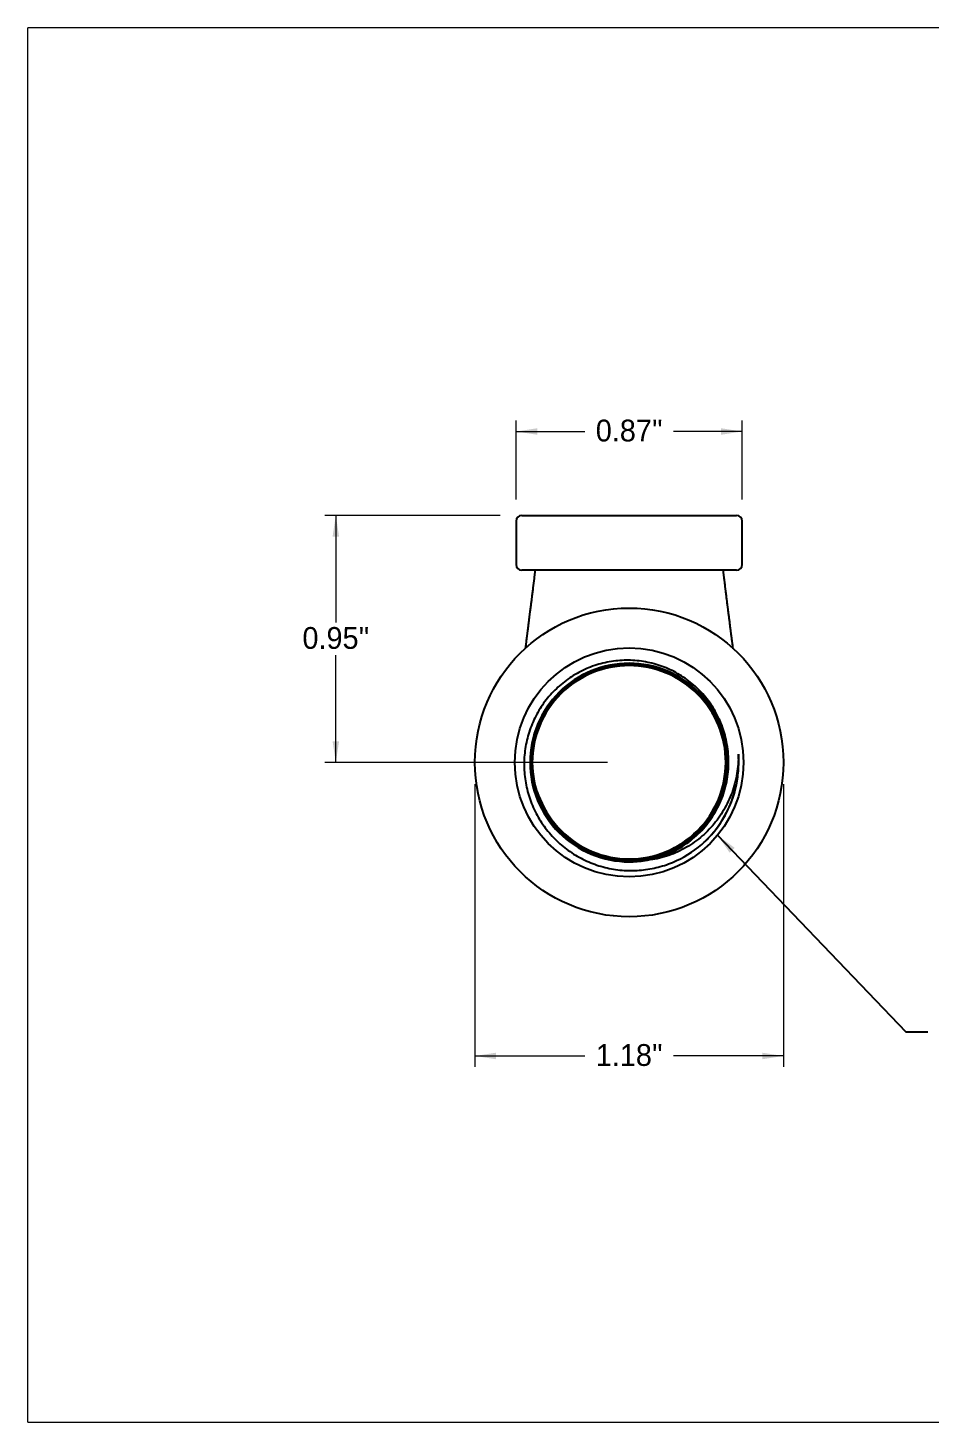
# Model space of a CAD drawing. Header units: inches. Extents: x 0.17 to 7.17, y 0.17 to 5.5.
# Drawn here: x 0.17 to 3.62, y 0.17 to 5.5 of the extents above; entities that cross this region are included whole.
import ezdxf

# ---------------------------------------------------------------- set-up
doc = ezdxf.new("R2010")
doc.units = ezdxf.units.IN
doc.header["$LTSCALE"] = 0.666667
doc.header["$MEASUREMENT"] = 0
doc.linetypes.add('SLD-Solid', pattern=[0])
doc.styles.add('SLDTEXTSTYLE0', font='ARIAL.TTF', dxfattribs={"width": 0.948})
doc.styles.get("Standard").update_dxf_attribs({"font": 'ARIAL.TTF'})
doc.dimstyles.new('SLDDIMSTYLE0', dxfattribs={"dimtxt": 0.080892, "dimasz": 0.080892, "dimexe": 0, "dimexo": 0.0625, "dimgap": 0.020223, "dimtad": 0, "dimtih": 1, "dimtoh": 1, "dimdec": 3, "dimrnd": 1e-09, "dimdsep": 46, "dimtxsty": 'SLDTEXTSTYLE0', "dimsah": 1, "dimcen": 0.09, "dimadec": 0, "dimazin": 2, "dimtfac": 1, "dimtdec": 3, "dimtofl": 0, "dimtmove": 0, "dimatfit": 3, "dimfxl": 0, "dimfrac": 2, "dimtolj": 1, "dimtzin": 12, "dimarcsym": 0})
doc.dimstyles.new('SLDDIMSTYLE1', dxfattribs={"dimtxt": 0.080892, "dimasz": 0.080892, "dimexe": 0, "dimexo": 0.0625, "dimgap": 0.020223, "dimtad": 0, "dimtih": 1, "dimtoh": 1, "dimdec": 3, "dimrnd": 1e-09, "dimzin": 12, "dimdsep": 46, "dimtxsty": 'SLDTEXTSTYLE0', "dimsah": 1, "dimcen": 0.09, "dimadec": 0, "dimazin": 3, "dimtfac": 1, "dimtdec": 3, "dimtofl": 0, "dimtmove": 0, "dimatfit": 3, "dimfxl": 0, "dimfrac": 2, "dimtolj": 1, "dimtzin": 12, "dimarcsym": 0})
doc.dimstyles.new('SLDDIMSTYLE2', dxfattribs={"dimtxt": 0.18, "dimasz": 0.080892, "dimexe": 0, "dimexo": 0.0625, "dimgap": 0, "dimtad": 0, "dimtih": 1, "dimtoh": 1, "dimdec": 0, "dimrnd": 1e-09, "dimzin": 0, "dimdsep": 46, "dimtxsty": 'Standard', "dimsah": 1, "dimcen": 0.09, "dimadec": 0, "dimazin": 0, "dimtfac": 0.080892, "dimtdec": 0, "dimtofl": 0, "dimtmove": 0, "dimatfit": 3, "dimfxl": 0, "dimfrac": 2, "dimtolj": 1, "dimtzin": 0, "dimarcsym": 0})

# ---------------------------------------------------------------- blocks, each defined once
blk = doc.blocks.new('_D')
at = {"color": 7, "linetype": 'SLD-Solid', "lineweight": 18}
for p, q in [((1.9746, 3.6352), (1.3038, 3.6352)), ((1.3455, 3.6352), (1.3455, 3.2248)), ((1.3455, 2.6902), (1.3455, 3.1006)), ((2.3851, 2.6902), (1.3038, 2.6902))]:
    blk.add_line(p, q, dxfattribs=at)
for points in [[(1.3455, 3.6352), (1.3331, 3.5543), (1.358, 3.5543)], [(1.3455, 2.6902), (1.358, 2.7711), (1.3331, 2.7711)]]:
    blk.add_solid(points, dxfattribs=at)
at = {"color": 7, "linetype": 'SLD-Solid', "lineweight": 18, "attachment_point": 1, "style": 'SLDTEXTSTYLE0'}
for s, insert, char_height in [('0.95', (1.2178, 3.208), 0.08333), ('"', (1.4338, 3.208), 0.0833)]:
    blk.add_mtext(s, dxfattribs=dict(at, insert=insert, char_height=char_height))
blk = doc.blocks.new('_D_1')
at = {"color": 7, "linetype": 'SLD-Solid', "lineweight": 18}
for p, q in [((2.0354, 3.696), (2.0354, 3.9978)), ((2.0354, 3.9561), (2.299, 3.9561)), ((2.9014, 3.9561), (2.6378, 3.9561)), ((2.9014, 3.696), (2.9014, 3.9978))]:
    blk.add_line(p, q, dxfattribs=at)
for points in [[(2.0354, 3.9561), (2.1163, 3.9436), (2.1163, 3.9685)], [(2.9014, 3.9561), (2.8205, 3.9685), (2.8205, 3.9436)]]:
    blk.add_solid(points, dxfattribs=at)
at = {"color": 7, "linetype": 'SLD-Solid', "lineweight": 18, "attachment_point": 1, "style": 'SLDTEXTSTYLE0'}
for s, insert, char_height in [('0.87', (2.3407, 4.0014), 0.08333), ('"', (2.5567, 4.0014), 0.0833)]:
    blk.add_mtext(s, dxfattribs=dict(at, insert=insert, char_height=char_height))
blk = doc.blocks.new('_D_2')
at = {"color": 7, "linetype": 'SLD-Solid', "lineweight": 18}
for p, q in [((1.8779, 2.6069), (1.8779, 1.5256)), ((3.0589, 2.6069), (3.0589, 1.5256)), ((1.8779, 1.5673), (2.299, 1.5673)), ((3.0589, 1.5673), (2.6378, 1.5673))]:
    blk.add_line(p, q, dxfattribs=at)
for points in [[(1.8779, 1.5673), (1.9588, 1.5548), (1.9588, 1.5797)], [(3.0589, 1.5673), (2.978, 1.5797), (2.978, 1.5548)]]:
    blk.add_solid(points, dxfattribs=at)
at = {"color": 7, "linetype": 'SLD-Solid', "lineweight": 18, "attachment_point": 1, "style": 'SLDTEXTSTYLE0'}
for s, insert, char_height in [('1.18', (2.3407, 1.6126), 0.08333), ('"', (2.5567, 1.6126), 0.0833)]:
    blk.add_mtext(s, dxfattribs=dict(at, insert=insert, char_height=char_height))

msp = doc.modelspace()

# ---------------------------------------------------------------- linework, layer by layer
at = {"color": 7, "linetype": 'SLD-Solid', "lineweight": 18}
for p, q in [((0.1667, 0.1667), (0.1667, 5.5)), ((7.1667, 5.5), (0.1667, 5.5)), ((0.1667, 0.1667), (7.1667, 0.1667))]:
    msp.add_line(p, q, dxfattribs=at)
at = {"color": 7, "linetype": 'SLD-Solid', "lineweight": 25}
for p, q in [((2.0579, 3.6352), (2.4684, 3.6352)), ((2.4684, 3.6352), (2.8789, 3.6352)), ((2.0354, 3.6127), (2.0354, 3.4477)), ((2.9014, 3.4477), (2.9014, 3.6127)), ((2.4684, 3.4252), (2.0579, 3.4252)), ((2.8789, 3.4252), (2.4684, 3.4252)), ((2.6093, 2.3489), (2.6097, 2.3491)), ((2.6097, 2.3491), (2.6249, 2.3561)), ((2.5291, 2.3148), (2.5297, 2.315))]:
    msp.add_line(p, q, dxfattribs=at)
for radius in [0.5905, 0.4379]:
    msp.add_circle((2.4684, 2.6902), radius, dxfattribs=at)
for centre, radius, start, end in [((2.0579, 3.6127), 0.0225, 90, 180), ((2.8789, 3.6127), 0.0225, 0, 90), ((2.0579, 3.4477), 0.0225, 180, 270), ((2.8789, 3.4477), 0.0225, 270, 0), ((2.4684, 2.6902), 0.4194, 313.7486, 4.2787)]:
    msp.add_arc(centre, radius, start, end, dxfattribs=at)
for points, knots in [([(2.1084, 3.4252), (2.1076, 3.4184), (2.106, 3.4056), (2.1036, 3.3866), (2.1013, 3.3684), (2.0991, 3.3505), (2.0969, 3.3333), (2.0949, 3.3171), (2.093, 3.3016), (2.0909, 3.2856), (2.0887, 3.2677), (2.0861, 3.2476), (2.0837, 3.2282), (2.0815, 3.2109), (2.0797, 3.1974), (2.0783, 3.1861), (2.0772, 3.1775), (2.0763, 3.1707), (2.0755, 3.1645), (2.0746, 3.1571), (2.0731, 3.1454), (2.0717, 3.1349), (2.0708, 3.1274), (2.0706, 3.1261)], [0, 0, 0, 0, 0.067596, 0.129242, 0.189961, 0.250313, 0.308376, 0.363199, 0.412024, 0.463892, 0.52357, 0.590898, 0.665675, 0.718656, 0.764054, 0.801759, 0.831859, 0.850267, 0.86987, 0.894624, 0.924479, 0.987367, 1, 1, 1, 1]), ([(2.8662, 3.1266), (2.8655, 3.1317), (2.8644, 3.1402), (2.863, 3.1515), (2.8619, 3.16), (2.861, 3.167), (2.8602, 3.1732), (2.8593, 3.1804), (2.8581, 3.1899), (2.8565, 3.2023), (2.8546, 3.2168), (2.8527, 3.2325), (2.8507, 3.2481), (2.8488, 3.2627), (2.8469, 3.2783), (2.8448, 3.2944), (2.8426, 3.3118), (2.8405, 3.3289), (2.8382, 3.3469), (2.8359, 3.3656), (2.8335, 3.3847), (2.831, 3.4046), (2.8293, 3.4181), (2.8284, 3.4252)], [0, 0, 0, 0, 0.051436, 0.085247, 0.113809, 0.13705, 0.155403, 0.176107, 0.20955, 0.250955, 0.300424, 0.355918, 0.408633, 0.45754, 0.502564, 0.564989, 0.619658, 0.676473, 0.73685, 0.800223, 0.864179, 0.928955, 1, 1, 1, 1]), ([(2.8408, 2.7699), (2.8366, 2.7916), (2.8305, 2.8128), (2.8187, 2.8437), (2.8143, 2.8538), (2.8047, 2.8737), (2.7995, 2.8834), (2.7826, 2.9116), (2.7699, 2.9293), (2.7484, 2.9544), (2.7409, 2.9625), (2.7251, 2.9779), (2.717, 2.9853), (2.6916, 3.0062), (2.6737, 3.0186), (2.6451, 3.035), (2.6352, 3.0402), (2.6152, 3.0495), (2.6051, 3.0536), (2.5742, 3.0649), (2.5532, 3.0706), (2.5207, 3.0766), (2.5097, 3.0781), (2.4878, 3.0803), (2.4768, 3.0809), (2.444, 3.0813), (2.4222, 3.0797), (2.3896, 3.0746), (2.3787, 3.0724), (2.3573, 3.0672), (2.3468, 3.0641), (2.3157, 3.0537), (2.2956, 3.045), (2.2665, 3.0295), (2.2569, 3.0239), (2.2384, 3.0119), (2.2295, 3.0056), (2.2035, 2.9855), (2.1874, 2.9708), (2.1649, 2.9466), (2.1577, 2.9381), (2.1441, 2.9208), (2.1377, 2.9119), (2.1197, 2.8844), (2.1093, 2.8653), (2.0959, 2.8351), (2.0918, 2.8248), (2.0846, 2.8039), (2.0814, 2.7934), (2.0733, 2.7617), (2.0696, 2.7401), (2.0667, 2.7073), (2.0661, 2.6962), (2.066, 2.6741), (2.0664, 2.6632), (2.0689, 2.6304), (2.0723, 2.6089), (2.0827, 2.5662), (2.0897, 2.5451), (2.1068, 2.5048), (2.117, 2.4854), (2.1404, 2.4483), (2.1538, 2.4305), (2.1829, 2.3977), (2.1986, 2.3826), (2.2326, 2.3549), (2.2509, 2.3423), (2.2889, 2.3204), (2.3087, 2.311), (2.3393, 2.2993), (2.3497, 2.2958), (2.3709, 2.2897), (2.3817, 2.287), (2.414, 2.2804), (2.4356, 2.2777), (2.4684, 2.2762), (2.4794, 2.2762), (2.5013, 2.2769), (2.5124, 2.2778), (2.5452, 2.2816), (2.5667, 2.2858), (2.5982, 2.2947), (2.6086, 2.298), (2.6293, 2.3056), (2.6395, 2.3098), (2.6896, 2.3329), (2.726, 2.3572), (2.7585, 2.3872)], [0, 0, 0, 0, 0.03125, 0.03125, 0.046875, 0.046875, 0.0625, 0.0625, 0.09375, 0.09375, 0.109375, 0.109375, 0.125, 0.125, 0.15625, 0.15625, 0.171875, 0.171875, 0.1875, 0.1875, 0.21875, 0.21875, 0.234375, 0.234375, 0.25, 0.25, 0.28125, 0.28125, 0.296875, 0.296875, 0.3125, 0.3125, 0.34375, 0.34375, 0.359375, 0.359375, 0.375, 0.375, 0.40625, 0.40625, 0.421875, 0.421875, 0.4375, 0.4375, 0.46875, 0.46875, 0.484375, 0.484375, 0.5, 0.5, 0.53125, 0.53125, 0.546875, 0.546875, 0.5625, 0.5625, 0.59375, 0.59375, 0.625, 0.625, 0.65625, 0.65625, 0.6875, 0.6875, 0.71875, 0.71875, 0.75, 0.75, 0.78125, 0.78125, 0.796875, 0.796875, 0.8125, 0.8125, 0.84375, 0.84375, 0.859375, 0.859375, 0.875, 0.875, 0.90625, 0.90625, 0.921875, 0.921875, 0.9375, 0.9375, 1, 1, 1, 1]), ([(2.1278, 2.5491), (2.1463, 2.5045), (2.1736, 2.4636), (2.2418, 2.3953), (2.2827, 2.3679), (2.3718, 2.3308), (2.4201, 2.3212), (2.5167, 2.3211), (2.5651, 2.3306), (2.6544, 2.3675), (2.6954, 2.3949), (2.7638, 2.4632), (2.7912, 2.5041), (2.8283, 2.5935), (2.838, 2.6418), (2.8381, 2.7386), (2.8285, 2.787), (2.7916, 2.8764), (2.7642, 2.9175), (2.6958, 2.986), (2.6548, 3.0135), (2.5653, 3.0506), (2.5169, 3.0603), (2.42, 3.0604), (2.3715, 3.0508), (2.2819, 3.0138), (2.2408, 2.9864), (2.1722, 2.9179), (2.1447, 2.8768), (2.1074, 2.7872), (2.0977, 2.7387), (2.0977, 2.6417), (2.1073, 2.5931), (2.1443, 2.5034), (2.1718, 2.4622), (2.2404, 2.3935), (2.2815, 2.3659), (2.3713, 2.3287), (2.4198, 2.3189), (2.517, 2.3189), (2.5656, 2.3285), (2.6555, 2.3656), (2.6967, 2.3931), (2.7656, 2.4618), (2.7932, 2.503), (2.8305, 2.5929), (2.8402, 2.6415), (2.8403, 2.7389), (2.8307, 2.7875), (2.7935, 2.8775), (2.766, 2.9188), (2.6972, 2.9878), (2.6559, 3.0154), (2.5659, 3.0528), (2.5172, 3.0625), (2.4197, 3.0626), (2.3709, 3.053), (2.2808, 3.0157), (2.2394, 2.9882), (2.1704, 2.9192), (2.1427, 2.8779), (2.1053, 2.7878), (2.0955, 2.739), (2.0954, 2.6414), (2.1051, 2.5925), (2.1424, 2.5023), (2.17, 2.4609), (2.239, 2.3917), (2.2804, 2.364), (2.3707, 2.3265), (2.4195, 2.3167), (2.5173, 2.3166), (2.5662, 2.3263), (2.6566, 2.3637), (2.6981, 2.3913), (2.7674, 2.4604), (2.7951, 2.5019), (2.8327, 2.5923), (2.8425, 2.6412), (2.8425, 2.7392), (2.8329, 2.7881), (2.7955, 2.8787), (2.7677, 2.9202), (2.6985, 2.9896), (2.657, 3.0174), (2.5665, 3.055), (2.5175, 3.0648), (2.4194, 3.0649), (2.3704, 3.0552), (2.2797, 3.0177), (2.2381, 2.9899), (2.1686, 2.9206), (2.1408, 2.879), (2.1031, 2.7884), (2.0933, 2.7393), (2.0932, 2.6411), (2.1029, 2.592), (2.1404, 2.5012), (2.1682, 2.4595), (2.2377, 2.3899), (2.2793, 2.362), (2.3701, 2.3243), (2.4192, 2.3145), (2.5176, 2.3144), (2.5668, 2.3241), (2.6577, 2.3617), (2.6995, 2.3895), (2.7691, 2.4591), (2.7971, 2.5008), (2.8348, 2.5917), (2.8447, 2.6409), (2.8448, 2.7394), (2.835, 2.7887), (2.7974, 2.8798), (2.7695, 2.9216), (2.6999, 2.9913), (2.6581, 3.0193), (2.5671, 3.0571), (2.5178, 3.067), (2.4191, 3.0671), (2.3698, 3.0573), (2.2786, 3.0196), (2.2367, 2.9917), (2.1668, 2.922), (2.1388, 2.8802), (2.1009, 2.789), (2.0911, 2.7396), (2.091, 2.6408), (2.1008, 2.5914), (2.1385, 2.5), (2.1664, 2.4581), (2.2363, 2.3881), (2.2782, 2.3601), (2.3695, 2.3222), (2.419, 2.3123), (2.5179, 2.3122), (2.5674, 2.322), (2.6589, 2.3598), (2.7008, 2.3878), (2.7709, 2.4577), (2.799, 2.4996), (2.837, 2.5911), (2.8469, 2.6406), (2.847, 2.7397), (2.8372, 2.7893), (2.7993, 2.8809), (2.7713, 2.9229), (2.7013, 2.9931), (2.6593, 3.0212), (2.5676, 3.0593), (2.5181, 3.0692), (2.4188, 3.0693), (2.3692, 3.0595), (2.2774, 3.0216), (2.2353, 2.9935), (2.165, 2.9233), (2.1369, 2.8813), (2.0988, 2.7895), (2.0889, 2.7399), (2.0888, 2.6405), (2.0986, 2.5908), (2.1366, 2.4989), (2.1647, 2.4568), (2.2349, 2.3864), (2.2771, 2.3582), (2.3689, 2.32), (2.4187, 2.3101), (2.4888, 2.31), (2.5091, 2.3116), (2.5292, 2.3149)], [0.0390625, 0.0390625, 0.0390625, 0.0390625, 0.046875, 0.046875, 0.0546875, 0.0546875, 0.0625, 0.0625, 0.0703125, 0.0703125, 0.078125, 0.078125, 0.0859375, 0.0859375, 0.09375, 0.09375, 0.1015625, 0.1015625, 0.109375, 0.109375, 0.1171875, 0.1171875, 0.125, 0.125, 0.1328125, 0.1328125, 0.140625, 0.140625, 0.1484375, 0.1484375, 0.15625, 0.15625, 0.1640625, 0.1640625, 0.171875, 0.171875, 0.1796875, 0.1796875, 0.1875, 0.1875, 0.1953125, 0.1953125, 0.203125, 0.203125, 0.2109375, 0.2109375, 0.21875, 0.21875, 0.2265625, 0.2265625, 0.234375, 0.234375, 0.2421875, 0.2421875, 0.25, 0.25, 0.2578125, 0.2578125, 0.265625, 0.265625, 0.2734375, 0.2734375, 0.28125, 0.28125, 0.2890625, 0.2890625, 0.296875, 0.296875, 0.3046875, 0.3046875, 0.3125, 0.3125, 0.3203125, 0.3203125, 0.328125, 0.328125, 0.3359375, 0.3359375, 0.34375, 0.34375, 0.3515625, 0.3515625, 0.359375, 0.359375, 0.3671875, 0.3671875, 0.375, 0.375, 0.3828125, 0.3828125, 0.390625, 0.390625, 0.3984375, 0.3984375, 0.40625, 0.40625, 0.4140625, 0.4140625, 0.421875, 0.421875, 0.4296875, 0.4296875, 0.4375, 0.4375, 0.4453125, 0.4453125, 0.453125, 0.453125, 0.4609375, 0.4609375, 0.46875, 0.46875, 0.4765625, 0.4765625, 0.484375, 0.484375, 0.4921875, 0.4921875, 0.5, 0.5, 0.5078125, 0.5078125, 0.515625, 0.515625, 0.5234375, 0.5234375, 0.53125, 0.53125, 0.5390625, 0.5390625, 0.546875, 0.546875, 0.5546875, 0.5546875, 0.5625, 0.5625, 0.5703125, 0.5703125, 0.578125, 0.578125, 0.5859375, 0.5859375, 0.59375, 0.59375, 0.6015625, 0.6015625, 0.609375, 0.609375, 0.6171875, 0.6171875, 0.625, 0.625, 0.6328125, 0.6328125, 0.640625, 0.640625, 0.6484375, 0.6484375, 0.65625, 0.65625, 0.6640625, 0.6640625, 0.671875, 0.671875, 0.6796875, 0.6796875, 0.6875, 0.6875, 0.6906915, 0.6906915, 0.6906915, 0.6906915]), ([(2.5292, 2.3149), (2.5547, 2.319), (2.5799, 2.3257), (2.6278, 2.3439), (2.6506, 2.3553), (2.6833, 2.3761), (2.6939, 2.3836), (2.7141, 2.3994), (2.7237, 2.4078), (2.7421, 2.4256), (2.7508, 2.4349), (2.7674, 2.4545), (2.7753, 2.4649), (2.7971, 2.4967), (2.8094, 2.5192), (2.8243, 2.5546), (2.8287, 2.5667), (2.8363, 2.5915), (2.8394, 2.6039), (2.8469, 2.6416), (2.8493, 2.6671), (2.8491, 2.7058), (2.8483, 2.7188), (2.8455, 2.7444), (2.8435, 2.7572), (2.8408, 2.7699)], [0, 0, 0, 0, 0.125, 0.125, 0.25, 0.25, 0.3125, 0.3125, 0.375, 0.375, 0.4375, 0.4375, 0.5, 0.5, 0.625, 0.625, 0.6875, 0.6875, 0.75, 0.75, 0.875, 0.875, 0.9375, 0.9375, 1, 1, 1, 1]), ([(2.8867, 2.7215), (2.887, 2.6966), (2.8851, 2.672), (2.879, 2.6355), (2.8764, 2.6234), (2.8701, 2.5993), (2.8663, 2.5873), (2.8536, 2.5523), (2.8431, 2.53), (2.8182, 2.4873), (2.8035, 2.4668), (2.771, 2.4294), (2.7532, 2.4124), (2.7241, 2.3894), (2.7139, 2.3821), (2.6929, 2.3685), (2.6822, 2.3623), (2.6493, 2.3452), (2.6265, 2.336), (2.5907, 2.3254), (2.5785, 2.3225), (2.554, 2.3177), (2.5416, 2.316), (2.5292, 2.3149)], [0, 0, 0, 0, 0.125, 0.125, 0.1875, 0.1875, 0.25, 0.25, 0.375, 0.375, 0.5, 0.5, 0.625, 0.625, 0.6875, 0.6875, 0.75, 0.75, 0.875, 0.875, 0.9375, 0.9375, 1, 1, 1, 1]), ([(2.7515, 2.3813), (2.7523, 2.382), (2.762, 2.3902), (2.779, 2.4083), (2.802, 2.4354), (2.8223, 2.4646), (2.84, 2.495), (2.8551, 2.5268), (2.8676, 2.5601), (2.8769, 2.5933), (2.8832, 2.6257), (2.8869, 2.6572), (2.8884, 2.6893), (2.8872, 2.7107), (2.8867, 2.7215)], [0, 0, 0, 0, 0.008904, 0.100865, 0.195495, 0.290126, 0.382114, 0.474103, 0.568762, 0.663421, 0.746589, 0.829756, 0.914878, 1, 1, 1, 1]), ([(2.8462, 2.7371), (2.8462, 2.7375), (2.8453, 2.7486), (2.843, 2.7595), (2.8408, 2.7699)], [0, 0, 0, 0, 0.043053, 1, 1, 1, 1]), ([(2.1125, 2.5873), (2.1136, 2.584), (2.1178, 2.5709), (2.1235, 2.5584), (2.1278, 2.5491)], [0, 0, 0, 0, 0.253452, 1, 1, 1, 1])]:
    msp.add_open_spline(points, degree=3, knots=knots, dxfattribs=at)

# ---------------------------------------------------------------- dimensions: what is measured, and where the dimension line sits
at = {"color": 7, "linetype": 'SLD-Solid', "lineweight": 18}
for base, p1, p2, dimstyle, picture, middle in [((2.9014, 3.9561), (2.0354, 3.6127), (2.9014, 3.6127), 'SLDDIMSTYLE0', '_D_1', (2.4684, 3.9561)), ((3.0589, 1.5673), (1.8779, 2.6902), (3.0589, 2.6902), 'SLDDIMSTYLE1', '_D_2', (2.4684, 1.5673))]:
    dim = msp.add_linear_dim(base=base, p1=p1, p2=p2, text='<>"', dimstyle=dimstyle, dxfattribs=at)
    dim.commit()
    dim.dimension.update_dxf_attribs({"geometry": picture, "text_midpoint": middle, "dimtype": 160})
dim = msp.add_linear_dim(base=(1.3455, 3.6352), p1=(2.4684, 2.6902), p2=(2.0579, 3.6352), angle=90, text='<>"', dimstyle='SLDDIMSTYLE0', dxfattribs=at)
dim.commit()
dim.dimension.update_dxf_attribs({"geometry": '_D', "text_midpoint": (1.3455, 3.1627), "dimtype": 160})

# ---------------------------------------------------------------- leaders
at = {"color": 7, "linetype": 'Continuous', "lineweight": 0}
msp.add_leader([(2.8068, 2.4123), (3.5278, 1.6595), (3.6111, 1.6595)], dimstyle='SLDDIMSTYLE2', dxfattribs=at)

doc.saveas('drawing.dxf')
